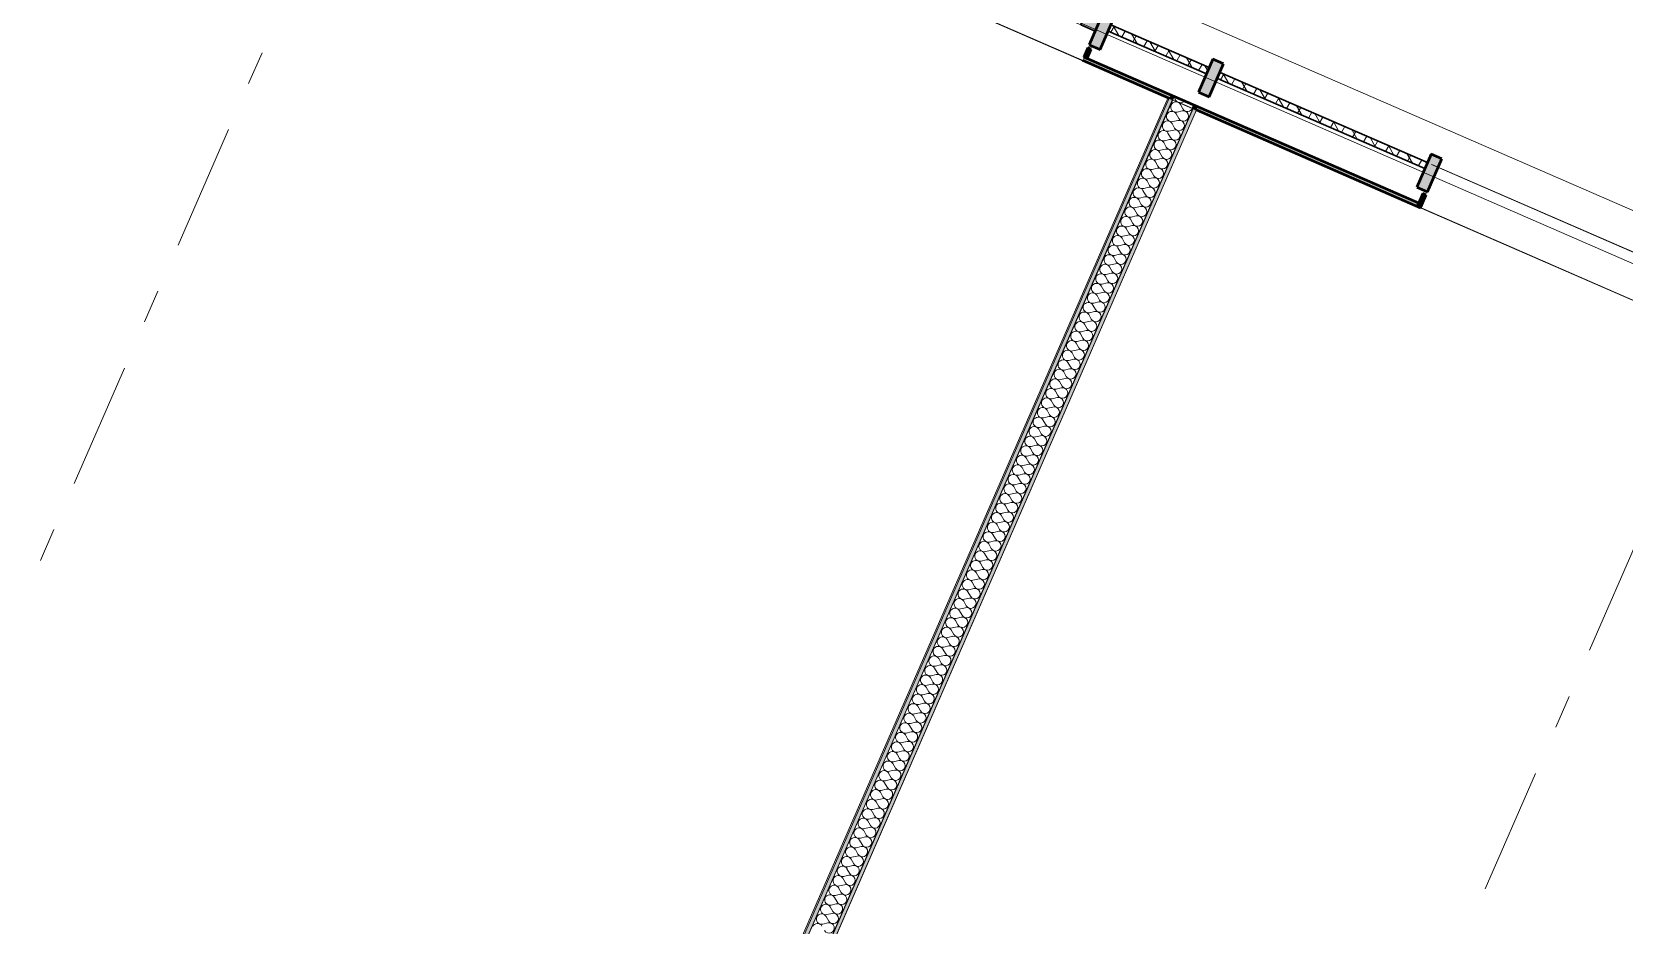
# Model space of a CAD drawing. Header units: millimetres. Extents: x -50172 to 74273, y -80883 to 11206.
# Drawn here: x 9311 to 16001, y -31675 to -27920 of the extents above; entities that cross this region are included whole.
import ezdxf
from ezdxf.enums import TextEntityAlignment as Align

# ---------------------------------------------------------------- set-up
doc = ezdxf.new("R2010")
doc.units = ezdxf.units.MM
doc.header["$MEASUREMENT"] = 0
doc.linetypes.add('Double Dashed', pattern=[1093.611073, 529.166651, -211.666656, 141.111112, -211.666656])
for name, color, linetype in [('A-25-M_Wall_Int', 7, 'Continuous'), ('New_A-15-MG_Structural_Grid_Phase_2', 7, 'Continuous'), ('New_A-20-M_Floor_Slab', 7, 'Continuous'), ('New_A-25-M_Curtain_Wall', 7, 'Continuous'), ('New_A-25-M_Wall_Ext', 7, 'Continuous'), ('New_A-25-M_Wall_Int', 7, 'Continuous'), ('New_A-35-M_FFE-Zone', 7, 'Continuous'), ('New_ArchiCAD Doors', 7, 'Continuous')]:
    doc.layers.add(name, color=color, linetype=linetype)
for name, color, linetype, lineweight, true_color in [('A-25-M_Wall_Int_Pen_No__107', 7, 'Continuous', 15, 0xa6a6a6), ('A-25-M_Wall_Int_Pen_No__27', 7, 'Continuous', 50, 0x2a2a2a), ('New_A-15-MG_Structural_Grid_Phase_2_Pen_No__222', 7, 'Continuous', 13, 0x65af33), ('New_A-25-M_Curtain_Wall_Pen_No__144', 7, 'Continuous', 0, 0xc8c8c8), ('New_A-25-M_Curtain_Wall_Pen_No__165', 7, 'Continuous', 0, 0x006060), ('New_A-25-M_Curtain_Wall_Pen_No__27', 7, 'Continuous', 50, 0x2a2a2a), ('New_A-25-M_Curtain_Wall_Pen_No__43', 7, 'Continuous', 30, 0x444444), ('New_A-25-M_Wall_Int_Pen_No__107', 7, 'Continuous', 15, 0xa6a6a6), ('New_A-35-M_FFE-Zone_Pen_No__74', 7, 'Continuous', 20, 0x606060), ('New_ArchiCAD Windows_Pen_No__103', 7, 'Continuous', 15, 0xa6a6a6), ('New_ArchiCAD Windows_Pen_No__23', 7, 'Continuous', 30, 0x2a2a2a), ('New_ArchiCAD Windows_Pen_No__63', 7, 'Continuous', 20, 0x606060)]:
    doc.layers.add(name, color=color, linetype=linetype, lineweight=lineweight, true_color=true_color)
for name, color, linetype, lineweight in [('New_A-20-M_Floor_Slab_Pen_No__89', 8, 'Continuous', 20), ('New_A-25-M_Curtain_Wall_Pen_No__1', 7, 'Continuous', 13), ('New_A-25-M_Wall_Int_Pen_No__1', 7, 'Continuous', 13), ('New_ArchiCAD Doors_Pen_No__1', 7, 'Continuous', 13), ('New_ArchiCAD Doors_Pen_No__87', 8, 'Continuous', 20), ('New_ArchiCAD Windows_Pen_No__83', 8, 'Continuous', 20), ('New_ArchiCAD Zone Stamps_Pen_No__9', 7, 'Continuous', 13)]:
    doc.layers.add(name, color=color, linetype=linetype, lineweight=lineweight)
doc.styles.add('GENERATED_STYLE_1', font='')
doc.styles.add('GENERATED_STYLE_3', font='')
doc.styles.add('GENERATED_STYLE_4', font='')
doc.styles.get('GENERATED_STYLE_1').set_extended_font_data('Arial', bold=True)
doc.styles.get('GENERATED_STYLE_3').set_extended_font_data('Arial')
doc.styles.get('GENERATED_STYLE_4').set_extended_font_data('Swis721 BT')
pattern_1 = [(60, (0, 0), (-43.30127, 25), []), (120, (0, 0), (43.30127, 25), [])]

# ---------------------------------------------------------------- blocks, each defined once
blk = doc.blocks.new('Computer Lab C_INB 1301_10_1', base_point=(3709.1, -27727.4))
at = {"layer": 'New_A-35-M_FFE-Zone_Pen_No__74', "linetype": 'Continuous'}
for p, q in [((14084.3, -28196.9), (10994.1, -26849.4)), ((10179.2, -37152.5), (14084.3, -28196.9))]:
    blk.add_line(p, q, dxfattribs=at)
at = {"layer": 'New_ArchiCAD Zone Stamps_Pen_No__9'}
for tag, height, style, p in [('ROOM_NAME', 250, 'GENERATED_STYLE_1', (2359.2, -27544.4)), ('zoneNameLine2', 250, 'GENERATED_STYLE_1', (2170.8, -27976.6)), ('ROOM_NUMBER', 200, 'GENERATED_STYLE_3', (1982.4, -28397.3)), ('measuredAreaCode', 200, 'GENERATED_STYLE_3', (1825.3, -28757.4)), ('ROOM_HOLES_PRM', 200, 'GENERATED_STYLE_3', (2132.7, -28891.4)), ('DUMMY_649', 200, 'GENERATED_STYLE_3', (2761.9, -29165.8)), ('DUMMY_650', 133.3, 'GENERATED_STYLE_3', (3041.2, -29272.3))]:
    blk.add_attdef(tag, text='', height=height, rotation=336.44041, dxfattribs=dict(at, style=style)).set_placement(p, align=Align.TOP_LEFT)
blk = doc.blocks.new('Fabrication Lab A_INB 1304_11_1', base_point=(14916.2, -33303.1))
at = {"layer": 'New_A-35-M_FFE-Zone_Pen_No__74', "linetype": 'Continuous'}
for p, q in [((14203.5, -28248.8), (9927.4, -38055.1)), ((16285.7, -29156.8), (14203.5, -28248.8))]:
    blk.add_line(p, q, dxfattribs=at)
at = {"layer": 'New_ArchiCAD Zone Stamps_Pen_No__9'}
for tag, height, style, p in [('ROOM_NAME', 250, 'GENERATED_STYLE_1', (13601, -32770.2)), ('zoneNameLine2', 250, 'GENERATED_STYLE_1', (13412.6, -33202.4)), ('ROOM_NUMBER', 200, 'GENERATED_STYLE_3', (13224.1, -33623.1)), ('measuredAreaCode', 200, 'GENERATED_STYLE_3', (13067.1, -33983.2)), ('DUMMY_649', 200, 'GENERATED_STYLE_3', (13374.5, -34117.2)), ('DUMMY_650', 200, 'GENERATED_STYLE_3', (13863.8, -34330.6)), ('DUMMY_651', 133.3, 'GENERATED_STYLE_3', (14143.1, -34437.1))]:
    blk.add_attdef(tag, text='', height=height, rotation=336.44041, dxfattribs=dict(at, style=style)).set_placement(p, align=Align.TOP_LEFT)
blk = doc.blocks.new('Slab_68_1', base_point=(-21326.2, -27554.7))
at = {"layer": 'New_A-20-M_Floor_Slab_Pen_No__89', "linetype": 'Continuous', "flags": 128}
blk.add_lwpolyline([(-1528.2, -54467.3), (942, -48802.4), (12486.7, -53836.5), (17939.8, -41330.7), (16985.7, -40914.7), (17767.9, -39120.9), (18360.6, -39379.3), (18576.1, -38885), (18937.5, -39042.6), (20222.1, -36096.6), (17437.6, -34882.5), (19407.7, -30364.3), (10989.4, -26693.5), (18941.3, -8457.3)], dxfattribs=at)
blk = doc.blocks.new('Curtain Wall_4_1')
at = {"layer": 'New_A-25-M_Curtain_Wall', "linetype": 'Continuous', "lineweight": 0, "true_color": 0x000000}
h = blk.add_hatch(dxfattribs=at)
h.set_pattern_fill('Batt_Insulation_0001', color=178, style=0, pattern_type=2)
h.set_pattern_definition(pattern_1)
h.paths.add_polyline_path([(14256.9, -28070.8), (13844.1, -27891.2), (13832.9, -27916.9), (14245.7, -28096.4)])
h = blk.add_hatch(dxfattribs=at)
h.set_pattern_fill('Batt_Insulation_0001', color=178, style=0, pattern_type=2)
h.set_pattern_definition(pattern_1)
h.paths.add_polyline_path([(15173.9, -28469.6), (14302.8, -28090.7), (14291.6, -28116.4), (15162.8, -28495.3)])
at = {"layer": 'New_A-25-M_Curtain_Wall_Pen_No__144', "linetype": 'Continuous'}
for points in [[(11521.2, -26838.9), (11461, -26977.4), (11506.8, -26997.4), (11567.1, -26858.9)], [(12438.2, -27237.8), (12378, -27376.3), (12423.9, -27396.2), (12484.1, -27257.7)], [(13355.2, -27636.6), (13295, -27775.1), (13340.9, -27795), (13401.1, -27656.6)], [(13859.4, -27855.9), (13813.6, -27836), (13753.4, -27974.4), (13799.2, -27994.4)], [(14272.3, -28035.5), (14212, -28173.9), (14257.9, -28193.9), (14318.1, -28055.4)], [(15189.3, -28434.3), (15129.1, -28572.8), (15174.9, -28592.7), (15235.1, -28454.3)], [(16106.3, -28833.2), (16046.1, -28971.6), (16091.9, -28991.6), (16152.2, -28853.1)]]:
    blk.add_hatch(color=256, dxfattribs=at).paths.add_polyline_path(points)
at = {"layer": 'New_A-25-M_Curtain_Wall_Pen_No__165', "linetype": 'Continuous', "lineweight": 0, "true_color": 0x001818}
for points in [[(11523.8, -26883.1), (12450, -27286), (12450.4, -27285.1), (11524.2, -26882.2)], [(13367.4, -27683.9), (12441.2, -27281.1), (12440.8, -27282), (13367, -27684.8)], [(15191.9, -28478.5), (16118.1, -28881.3), (16118.5, -28880.4), (15192.3, -28477.6)]]:
    blk.add_hatch(color=168, dxfattribs=at).paths.add_polyline_path(points)
at = {"layer": 'New_ArchiCAD Windows_Pen_No__103', "linetype": 'Continuous'}
for points in [[(13389.7, -27682.7), (13449.3, -27708.6), (13425.4, -27763.6), (13365.8, -27737.7)], [(13778.3, -27917.1), (13718.7, -27891.2), (13742.6, -27836.2), (13802.2, -27862.1)]]:
    blk.add_hatch(color=256, dxfattribs=at).paths.add_polyline_path(points)
at = {"layer": 'New_A-25-M_Curtain_Wall_Pen_No__1', "linetype": 'Continuous'}
for p, q in [((11524.2, -26882.2), (11523.8, -26883.1)), ((11523.8, -26883.1), (12450, -27286)), ((12450.4, -27285.1), (11524.2, -26882.2)), ((12441.2, -27281.1), (12440.8, -27282)), ((12440.8, -27282), (13367, -27684.8)), ((13367.4, -27683.9), (12441.2, -27281.1)), ((12450, -27286), (12450.4, -27285.1)), ((13367, -27684.8), (13367.4, -27683.9)), ((15192.3, -28477.6), (15191.9, -28478.5)), ((15191.9, -28478.5), (16118.1, -28881.3)), ((16118.5, -28880.4), (15192.3, -28477.6)), ((16118.1, -28881.3), (16118.5, -28880.4))]:
    blk.add_line(p, q, dxfattribs=at)
at = {"layer": 'New_A-25-M_Curtain_Wall_Pen_No__27', "linetype": 'Continuous'}
for p, q in [((11521.2, -26838.9), (11461, -26977.4)), ((11506.8, -26997.4), (11567.1, -26858.9)), ((11567.1, -26858.9), (11521.2, -26838.9)), ((11461, -26977.4), (11506.8, -26997.4)), ((12438.2, -27237.8), (12378, -27376.3)), ((12423.9, -27396.2), (12484.1, -27257.7)), ((12484.1, -27257.7), (12438.2, -27237.8)), ((12378, -27376.3), (12423.9, -27396.2)), ((13355.2, -27636.6), (13295, -27775.1)), ((13340.9, -27795), (13401.1, -27656.6)), ((13401.1, -27656.6), (13355.2, -27636.6)), ((13295, -27775.1), (13340.9, -27795)), ((13813.6, -27836), (13753.4, -27974.4)), ((13799.2, -27994.4), (13859.4, -27855.9)), ((13859.4, -27855.9), (13813.6, -27836)), ((13753.4, -27974.4), (13799.2, -27994.4)), ((14272.3, -28035.5), (14212, -28173.9)), ((14257.9, -28193.9), (14318.1, -28055.4)), ((14318.1, -28055.4), (14272.3, -28035.5)), ((14212, -28173.9), (14257.9, -28193.9)), ((15189.3, -28434.3), (15129.1, -28572.8)), ((15174.9, -28592.7), (15235.1, -28454.3)), ((15235.1, -28454.3), (15189.3, -28434.3)), ((15129.1, -28572.8), (15174.9, -28592.7)), ((16106.3, -28833.2), (16046.1, -28971.6)), ((16152.2, -28853.1), (16106.3, -28833.2)), ((16091.9, -28991.6), (16152.2, -28853.1)), ((16046.1, -28971.6), (16091.9, -28991.6))]:
    blk.add_line(p, q, dxfattribs=at)
at = {"layer": 'New_A-25-M_Curtain_Wall_Pen_No__43', "linetype": 'Continuous'}
for p, q in [((13844.1, -27891.2), (14256.9, -28070.8)), ((14245.7, -28096.4), (13832.9, -27916.9)), ((14302.8, -28090.7), (15173.9, -28469.6)), ((15162.8, -28495.3), (14291.6, -28116.4))]:
    blk.add_line(p, q, dxfattribs=at)
at = {"layer": 'New_ArchiCAD Windows_Pen_No__23', "linetype": 'Continuous'}
for p, q in [((13365.8, -27737.7), (13389.7, -27682.7)), ((13389.7, -27682.7), (13449.3, -27708.6)), ((13425.4, -27763.6), (13365.8, -27737.7)), ((13449.3, -27708.6), (13425.4, -27763.6)), ((13718.7, -27891.2), (13742.6, -27836.2)), ((13778.3, -27917.1), (13718.7, -27891.2)), ((13742.6, -27836.2), (13802.2, -27862.1)), ((13802.2, -27862.1), (13778.3, -27917.1))]:
    blk.add_line(p, q, dxfattribs=at)
at = {"layer": 'New_ArchiCAD Windows_Pen_No__63', "linetype": 'Continuous'}
blk.add_line((13738.6, -27845.3), (13445.3, -27717.8), dxfattribs=at)
at = {"layer": 'New_ArchiCAD Windows_Pen_No__83', "linetype": 'Continuous'}
for p, q in [((13718.7, -27891.2), (13425.4, -27763.6)), ((13449.3, -27708.6), (13742.6, -27836.2))]:
    blk.add_line(p, q, dxfattribs=at)
blk = doc.blocks.new('Simple Door Opening_3')
at = {"layer": 'New_ArchiCAD Doors_Pen_No__1', "linetype": 'Continuous'}
for p, q in [((2556, -4.5), (2556, 0)), ((-2556, 0), (-2556, -4.5)), ((-2556, -4.5), (-2556, -164.5)), ((2556, -164.5), (2556, -4.5)), ((-2556, -164.5), (-2556, -170.5)), ((-2556, -170.5), (-2556, -182.5)), ((-2556, -182.5), (-2556, -185.5)), ((-2556, -185.5), (-2556, -329.5)), ((2556, -170.5), (2556, -164.5)), ((2556, -182.5), (2556, -170.5)), ((2556, -185.5), (2556, -182.5)), ((2556, -329.5), (2556, -185.5)), ((-2556, -329.5), (-2556, -332.5)), ((-2556, -332.5), (-2556, -345)), ((2556, -332.5), (2556, -329.5)), ((2556, -345), (2556, -332.5))]:
    blk.add_line(p, q, dxfattribs=at)
at = {"layer": 'New_ArchiCAD Doors_Pen_No__87', "linetype": 'Continuous'}
for p, q in [((2556, 0), (-2556, 0)), ((-2556, -345), (2556, -345))]:
    blk.add_line(p, q, dxfattribs=at)
blk = doc.blocks.new('Wall_5_1', base_point=(22006.6, -31651.4))
at = {"layer": 'New_ArchiCAD Doors', "color": 251, "linetype": 'Continuous', "lineweight": 20, "true_color": 0x606060, "xscale": -1, "zscale": 1000, "rotation": 336.4404115839876}
blk.add_blockref('Simple Door Opening_3', (13885, -27733.6), dxfattribs=at)
blk = doc.blocks.new('*X385')
at = {"layer": 'New_A-25-M_Wall_Int_Pen_No__107', "linetype": 'Continuous'}
for p, q in [((14147.2, -28244.6), (14136.4, -28225.6)), ((14126.2, -28292.8), (14104.9, -28297.9)), ((14129.7, -28284.8), (14118.9, -28265.7)), ((14143.7, -28252.7), (14122.4, -28257.7)), ((14094.7, -28365.1), (14083.9, -28346)), ((14108.7, -28333), (14087.4, -28338)), ((14112.2, -28324.9), (14101.4, -28305.9)), ((14059.6, -28445.4), (14048.8, -28426.4)), ((14073.7, -28413.3), (14052.3, -28418.3)), ((14077.2, -28405.3), (14066.3, -28386.2)), ((14091.2, -28373.1), (14069.9, -28378.2)), ((14038.6, -28493.6), (14017.3, -28498.6)), ((14042.1, -28485.6), (14031.3, -28466.5)), ((14056.1, -28453.4), (14034.8, -28458.5)), ((14007.1, -28565.9), (13996.3, -28546.8)), ((14021.1, -28533.8), (13999.8, -28538.8)), ((14024.6, -28525.7), (14013.8, -28506.7)), ((13972.1, -28646.2), (13961.3, -28627.2)), ((13986.1, -28614.1), (13964.8, -28619.1)), ((13989.6, -28606), (13978.8, -28587)), ((14003.6, -28573.9), (13982.3, -28579)), ((13951.1, -28694.4), (13929.8, -28699.4)), ((13954.6, -28686.4), (13943.8, -28667.3)), ((13968.6, -28654.2), (13947.3, -28659.3)), ((13919.6, -28766.7), (13908.8, -28747.6)), ((13933.6, -28734.6), (13912.3, -28739.6)), ((13937.1, -28726.5), (13926.3, -28707.5)), ((13884.5, -28847), (13873.7, -28827.9)), ((13898.5, -28814.9), (13877.2, -28819.9)), ((13902.1, -28806.8), (13891.2, -28787.8)), ((13916.1, -28774.7), (13894.7, -28779.8)), ((13863.5, -28895.2), (13842.2, -28900.2)), ((13867, -28887.2), (13856.2, -28868.1)), ((13881, -28855), (13859.7, -28860.1)), ((13832, -28967.5), (13821.2, -28948.4)), ((13846, -28935.3), (13824.7, -28940.4)), ((13849.5, -28927.3), (13838.7, -28908.3)), ((13797, -29047.8), (13786.2, -29028.7)), ((13811, -29015.7), (13789.7, -29020.7)), ((13814.5, -29007.6), (13803.7, -28988.6)), ((13828.5, -28975.5), (13807.2, -28980.5)), ((13776, -29096), (13754.7, -29101)), ((13779.5, -29087.9), (13768.7, -29068.9)), ((13793.5, -29055.8), (13772.2, -29060.9)), ((13744.5, -29168.3), (13733.6, -29149.2)), ((13758.5, -29136.1), (13737.1, -29141.2)), ((13762, -29128.1), (13751.2, -29109)), ((13709.4, -29248.6), (13698.6, -29229.5)), ((13723.4, -29216.4), (13702.1, -29221.5)), ((13726.9, -29208.4), (13716.1, -29189.4)), ((13741, -29176.3), (13719.6, -29181.3)), ((13688.4, -29296.8), (13667.1, -29301.8)), ((13691.9, -29288.7), (13681.1, -29269.7)), ((13705.9, -29256.6), (13684.6, -29261.6)), ((13656.9, -29369), (13646.1, -29350)), ((13670.9, -29336.9), (13649.6, -29342)), ((13674.4, -29328.9), (13663.6, -29309.8)), ((13621.9, -29449.4), (13611.1, -29430.3)), ((13635.9, -29417.2), (13614.6, -29422.3)), ((13639.4, -29409.2), (13628.6, -29390.2)), ((13653.4, -29377.1), (13632.1, -29382.1)), ((13600.9, -29497.5), (13579.5, -29502.6)), ((13604.4, -29489.5), (13593.6, -29470.5)), ((13618.4, -29457.4), (13597.1, -29462.4)), ((13569.3, -29569.8), (13558.5, -29550.8)), ((13583.4, -29537.7), (13562, -29542.8)), ((13586.9, -29529.7), (13576, -29510.6)), ((13534.3, -29650.1), (13523.5, -29631.1)), ((13548.3, -29618), (13527, -29623.1)), ((13551.8, -29610), (13541, -29590.9)), ((13565.8, -29577.9), (13544.5, -29582.9)), ((13513.3, -29698.3), (13492, -29703.4)), ((13516.8, -29690.3), (13506, -29671.3)), ((13530.8, -29658.2), (13509.5, -29663.2)), ((13481.8, -29770.6), (13471, -29751.6)), ((13495.8, -29738.5), (13474.5, -29743.5)), ((13499.3, -29730.5), (13488.5, -29711.4)), ((13446.8, -29850.9), (13436, -29831.9)), ((13460.8, -29818.8), (13439.5, -29823.9)), ((13464.3, -29810.8), (13453.5, -29791.7)), ((13478.3, -29778.7), (13457, -29783.7)), ((13425.8, -29899.1), (13404.4, -29904.2)), ((13429.3, -29891.1), (13418.4, -29872)), ((13443.3, -29859), (13422, -29864)), ((13394.2, -29971.4), (13383.4, -29952.4)), ((13408.2, -29939.3), (13386.9, -29944.3)), ((13411.7, -29931.3), (13400.9, -29912.2)), ((13359.2, -30051.7), (13348.4, -30032.7)), ((13373.2, -30019.6), (13351.9, -30024.6)), ((13376.7, -30011.6), (13365.9, -29992.5)), ((13390.7, -29979.4), (13369.4, -29984.5)), ((13338.2, -30099.9), (13316.9, -30105)), ((13341.7, -30091.9), (13330.9, -30072.8)), ((13355.7, -30059.8), (13334.4, -30064.8)), ((13306.7, -30172.2), (13295.9, -30153.1)), ((13320.7, -30140.1), (13299.4, -30145.1)), ((13324.2, -30132), (13313.4, -30113)), ((13271.7, -30252.5), (13260.9, -30233.5)), ((13285.7, -30220.4), (13264.4, -30225.4)), ((13289.2, -30212.4), (13278.4, -30193.3)), ((13303.2, -30180.2), (13281.9, -30185.3)), ((13250.6, -30300.7), (13229.3, -30305.7)), ((13254.2, -30292.7), (13243.3, -30273.6)), ((13268.2, -30260.5), (13246.8, -30265.6)), ((13219.1, -30373), (13208.3, -30353.9)), ((13233.1, -30340.9), (13211.8, -30345.9)), ((13236.6, -30332.8), (13225.8, -30313.8)), ((13184.1, -30453.3), (13173.3, -30434.3)), ((13198.1, -30421.2), (13176.8, -30426.2)), ((13201.6, -30413.1), (13190.8, -30394.1)), ((13215.6, -30381), (13194.3, -30386.1)), ((13163.1, -30501.5), (13141.8, -30506.5)), ((13166.6, -30493.5), (13155.8, -30474.4)), ((13180.6, -30461.3), (13159.3, -30466.4)), ((13131.6, -30573.8), (13120.8, -30554.7)), ((13145.6, -30541.7), (13124.3, -30546.7)), ((13149.1, -30533.6), (13138.3, -30514.6)), ((13096.6, -30654.1), (13085.7, -30635)), ((13110.6, -30622), (13089.2, -30627)), ((13114.1, -30613.9), (13103.3, -30594.9)), ((13128.1, -30581.8), (13106.8, -30586.9)), ((13075.5, -30702.3), (13054.2, -30707.3)), ((13079, -30694.3), (13068.2, -30675.2)), ((13093.1, -30662.1), (13071.7, -30667.2)), ((13044, -30774.6), (13033.2, -30755.5)), ((13058, -30742.4), (13036.7, -30747.5)), ((13061.5, -30734.4), (13050.7, -30715.4)), ((13009, -30854.9), (12998.2, -30835.8)), ((13023, -30822.8), (13001.7, -30827.8)), ((13026.5, -30814.7), (13015.7, -30795.7)), ((13040.5, -30782.6), (13019.2, -30787.6)), ((12988, -30903.1), (12966.7, -30908.1)), ((12991.5, -30895), (12980.7, -30876)), ((13005.5, -30862.9), (12984.2, -30868)), ((12956.5, -30975.4), (12945.7, -30956.3)), ((12970.5, -30943.2), (12949.2, -30948.3)), ((12974, -30935.2), (12963.2, -30916.1)), ((12921.4, -31055.7), (12910.6, -31036.6)), ((12935.5, -31023.5), (12914.1, -31028.6)), ((12939, -31015.5), (12928.1, -30996.5)), ((12953, -30983.4), (12931.6, -30988.4)), ((12900.4, -31103.9), (12879.1, -31108.9)), ((12903.9, -31095.8), (12893.1, -31076.8)), ((12917.9, -31063.7), (12896.6, -31068.7)), ((12868.9, -31176.1), (12858.1, -31157.1)), ((12882.9, -31144), (12861.6, -31149.1)), ((12886.4, -31136), (12875.6, -31116.9)), ((12833.9, -31256.5), (12823.1, -31237.4)), ((12847.9, -31224.3), (12826.6, -31229.4)), ((12851.4, -31216.3), (12840.6, -31197.3)), ((12865.4, -31184.2), (12844.1, -31189.2)), ((12812.9, -31304.6), (12791.6, -31309.7)), ((12816.4, -31296.6), (12805.6, -31277.6)), ((12830.4, -31264.5), (12809.1, -31269.5)), ((12781.4, -31376.9), (12770.6, -31357.9)), ((12795.4, -31344.8), (12774.1, -31349.8)), ((12798.9, -31336.8), (12788.1, -31317.7)), ((12746.3, -31457.2), (12735.5, -31438.2)), ((12760.3, -31425.1), (12739, -31430.2)), ((12763.8, -31417.1), (12753, -31398)), ((12777.9, -31385), (12756.5, -31390)), ((12725.3, -31505.4), (12704, -31510.5)), ((12728.8, -31497.4), (12718, -31478.4)), ((12742.8, -31465.3), (12721.5, -31470.3)), ((12693.8, -31577.7), (12683, -31558.7)), ((12707.8, -31545.6), (12686.5, -31550.6)), ((12711.3, -31537.6), (12700.5, -31518.5)), ((12658.8, -31658), (12648, -31639)), ((12672.8, -31625.9), (12651.5, -31631)), ((12676.3, -31617.9), (12665.5, -31598.8)), ((12690.3, -31585.8), (12669, -31590.8)), ((12655.3, -31666.1), (12634, -31671.1))]:
    blk.add_line(p, q, dxfattribs=at)
for centre, start, end in [((14117.3, -28236.4), 156.44041, 283.31031), ((14117.3, -28236.4), 29.57051, 156.44041), ((14134.9, -28196.2), 228.10026, 264.78056), ((14082.3, -28316.7), 29.57051, 156.44041), ((14099.8, -28276.5), 156.44041, 283.31031), ((14099.8, -28276.5), 29.57051, 156.44041), ((14131.2, -28314.1), 209.57051, 103.31031), ((14148.7, -28274), 209.57051, 103.31031), ((14166.3, -28233.8), 209.57051, 339.35199), ((14064.8, -28356.9), 156.44041, 283.31031), ((14064.8, -28356.9), 29.57051, 156.44041), ((14082.3, -28316.7), 156.44041, 283.31031), ((14113.7, -28354.3), 209.57051, 103.31031), ((14029.8, -28437.2), 156.44041, 283.31031), ((14029.8, -28437.2), 29.57051, 156.44041), ((14047.3, -28397), 156.44041, 283.31031), ((14047.3, -28397), 29.57051, 156.44041), ((14078.7, -28434.6), 209.57051, 103.31031), ((14096.2, -28394.4), 209.57051, 103.31031), ((13994.8, -28517.5), 29.57051, 156.44041), ((14012.3, -28477.3), 156.44041, 283.31031), ((14012.3, -28477.3), 29.57051, 156.44041), ((14043.7, -28514.9), 209.57051, 103.31031), ((14061.2, -28474.8), 209.57051, 103.31031), ((13977.3, -28557.6), 156.44041, 283.31031), ((13977.3, -28557.6), 29.57051, 156.44041), ((13994.8, -28517.5), 156.44041, 283.31031), ((14026.2, -28555.1), 209.57051, 103.31031), ((13942.2, -28638), 156.44041, 283.31031), ((13942.2, -28638), 29.57051, 156.44041), ((13959.7, -28597.8), 156.44041, 283.31031), ((13959.7, -28597.8), 29.57051, 156.44041), ((13991.1, -28635.4), 209.57051, 103.31031), ((14008.7, -28595.2), 209.57051, 103.31031), ((13907.2, -28718.3), 29.57051, 156.44041), ((13924.7, -28678.1), 156.44041, 283.31031), ((13924.7, -28678.1), 29.57051, 156.44041), ((13956.1, -28715.7), 209.57051, 103.31031), ((13973.6, -28675.6), 209.57051, 103.31031), ((13889.7, -28758.4), 156.44041, 283.31031), ((13889.7, -28758.4), 29.57051, 156.44041), ((13907.2, -28718.3), 156.44041, 283.31031), ((13938.6, -28755.9), 209.57051, 103.31031), ((13854.7, -28838.8), 156.44041, 283.31031), ((13854.7, -28838.8), 29.57051, 156.44041), ((13872.2, -28798.6), 156.44041, 283.31031), ((13872.2, -28798.6), 29.57051, 156.44041), ((13903.6, -28836.2), 209.57051, 103.31031), ((13921.1, -28796), 209.57051, 103.31031), ((13819.7, -28919.1), 29.57051, 156.44041), ((13837.2, -28878.9), 156.44041, 283.31031), ((13837.2, -28878.9), 29.57051, 156.44041), ((13868.6, -28916.5), 209.57051, 103.31031), ((13886.1, -28876.3), 209.57051, 103.31031), ((13802.1, -28959.2), 156.44041, 283.31031), ((13802.1, -28959.2), 29.57051, 156.44041), ((13819.7, -28919.1), 156.44041, 283.31031), ((13851.1, -28956.7), 209.57051, 103.31031), ((13767.1, -29039.5), 156.44041, 283.31031), ((13767.1, -29039.5), 29.57051, 156.44041), ((13784.6, -28999.4), 156.44041, 283.31031), ((13784.6, -28999.4), 29.57051, 156.44041), ((13816, -29037), 209.57051, 103.31031), ((13833.5, -28996.8), 209.57051, 103.31031), ((13732.1, -29119.9), 29.57051, 156.44041), ((13749.6, -29079.7), 156.44041, 283.31031), ((13749.6, -29079.7), 29.57051, 156.44041), ((13781, -29117.3), 209.57051, 103.31031), ((13798.5, -29077.1), 209.57051, 103.31031), ((13714.6, -29160), 156.44041, 283.31031), ((13714.6, -29160), 29.57051, 156.44041), ((13732.1, -29119.9), 156.44041, 283.31031), ((13763.5, -29157.4), 209.57051, 103.31031), ((13679.6, -29240.3), 156.44041, 283.31031), ((13679.6, -29240.3), 29.57051, 156.44041), ((13697.1, -29200.2), 156.44041, 283.31031), ((13697.1, -29200.2), 29.57051, 156.44041), ((13728.5, -29237.8), 209.57051, 103.31031), ((13746, -29197.6), 209.57051, 103.31031), ((13644.5, -29320.6), 29.57051, 156.44041), ((13662.1, -29280.5), 156.44041, 283.31031), ((13662.1, -29280.5), 29.57051, 156.44041), ((13693.5, -29318.1), 209.57051, 103.31031), ((13711, -29277.9), 209.57051, 103.31031), ((13627, -29360.8), 156.44041, 283.31031), ((13627, -29360.8), 29.57051, 156.44041), ((13644.5, -29320.6), 156.44041, 283.31031), ((13676, -29358.2), 209.57051, 103.31031), ((13592, -29441.1), 156.44041, 283.31031), ((13592, -29441.1), 29.57051, 156.44041), ((13609.5, -29401), 156.44041, 283.31031), ((13609.5, -29401), 29.57051, 156.44041), ((13640.9, -29438.6), 209.57051, 103.31031), ((13658.4, -29398.4), 209.57051, 103.31031), ((13557, -29521.4), 29.57051, 156.44041), ((13574.5, -29481.3), 156.44041, 283.31031), ((13574.5, -29481.3), 29.57051, 156.44041), ((13605.9, -29518.9), 209.57051, 103.31031), ((13623.4, -29478.7), 209.57051, 103.31031), ((13539.5, -29561.6), 156.44041, 283.31031), ((13539.5, -29561.6), 29.57051, 156.44041), ((13557, -29521.4), 156.44041, 283.31031), ((13588.4, -29559), 209.57051, 103.31031), ((13504.5, -29641.9), 156.44041, 283.31031), ((13504.5, -29641.9), 29.57051, 156.44041), ((13522, -29601.7), 156.44041, 283.31031), ((13522, -29601.7), 29.57051, 156.44041), ((13553.4, -29639.3), 209.57051, 103.31031), ((13570.9, -29599.2), 209.57051, 103.31031), ((13469.4, -29722.2), 29.57051, 156.44041), ((13487, -29682.1), 156.44041, 283.31031), ((13487, -29682.1), 29.57051, 156.44041), ((13518.4, -29719.7), 209.57051, 103.31031), ((13535.9, -29679.5), 209.57051, 103.31031), ((13451.9, -29762.4), 156.44041, 283.31031), ((13451.9, -29762.4), 29.57051, 156.44041), ((13469.4, -29722.2), 156.44041, 283.31031), ((13500.8, -29759.8), 209.57051, 103.31031), ((13416.9, -29842.7), 156.44041, 283.31031), ((13416.9, -29842.7), 29.57051, 156.44041), ((13434.4, -29802.5), 156.44041, 283.31031), ((13434.4, -29802.5), 29.57051, 156.44041), ((13465.8, -29840.1), 209.57051, 103.31031), ((13483.3, -29800), 209.57051, 103.31031), ((13381.9, -29923), 29.57051, 156.44041), ((13399.4, -29882.9), 156.44041, 283.31031), ((13399.4, -29882.9), 29.57051, 156.44041), ((13430.8, -29920.4), 209.57051, 103.31031), ((13448.3, -29880.3), 209.57051, 103.31031), ((13364.4, -29963.2), 156.44041, 283.31031), ((13364.4, -29963.2), 29.57051, 156.44041), ((13381.9, -29923), 156.44041, 283.31031), ((13413.3, -29960.6), 209.57051, 103.31031), ((13329.4, -30043.5), 156.44041, 283.31031), ((13329.4, -30043.5), 29.57051, 156.44041), ((13346.9, -30003.3), 156.44041, 283.31031), ((13346.9, -30003.3), 29.57051, 156.44041), ((13378.3, -30040.9), 209.57051, 103.31031), ((13395.8, -30000.8), 209.57051, 103.31031), ((13294.3, -30123.8), 29.57051, 156.44041), ((13311.8, -30083.6), 156.44041, 283.31031), ((13311.8, -30083.6), 29.57051, 156.44041), ((13343.2, -30121.2), 209.57051, 103.31031), ((13360.8, -30081.1), 209.57051, 103.31031), ((13276.8, -30164), 156.44041, 283.31031), ((13276.8, -30164), 29.57051, 156.44041), ((13294.3, -30123.8), 156.44041, 283.31031), ((13325.7, -30161.4), 209.57051, 103.31031), ((13241.8, -30244.3), 156.44041, 283.31031), ((13241.8, -30244.3), 29.57051, 156.44041), ((13259.3, -30204.1), 156.44041, 283.31031), ((13259.3, -30204.1), 29.57051, 156.44041), ((13290.7, -30241.7), 209.57051, 103.31031), ((13308.2, -30201.5), 209.57051, 103.31031), ((13206.8, -30324.6), 29.57051, 156.44041), ((13224.3, -30284.4), 156.44041, 283.31031), ((13224.3, -30284.4), 29.57051, 156.44041), ((13255.7, -30322), 209.57051, 103.31031), ((13273.2, -30281.9), 209.57051, 103.31031), ((13189.3, -30364.7), 156.44041, 283.31031), ((13189.3, -30364.7), 29.57051, 156.44041), ((13206.8, -30324.6), 156.44041, 283.31031), ((13238.2, -30362.2), 209.57051, 103.31031), ((13154.2, -30445.1), 156.44041, 283.31031), ((13154.2, -30445.1), 29.57051, 156.44041), ((13171.8, -30404.9), 156.44041, 283.31031), ((13171.8, -30404.9), 29.57051, 156.44041), ((13203.2, -30442.5), 209.57051, 103.31031), ((13220.7, -30402.3), 209.57051, 103.31031), ((13119.2, -30525.4), 29.57051, 156.44041), ((13136.7, -30485.2), 156.44041, 283.31031), ((13136.7, -30485.2), 29.57051, 156.44041), ((13168.1, -30522.8), 209.57051, 103.31031), ((13185.6, -30482.7), 209.57051, 103.31031), ((13101.7, -30565.5), 156.44041, 283.31031), ((13101.7, -30565.5), 29.57051, 156.44041), ((13119.2, -30525.4), 156.44041, 283.31031), ((13150.6, -30563), 209.57051, 103.31031), ((13066.7, -30645.9), 156.44041, 283.31031), ((13066.7, -30645.9), 29.57051, 156.44041), ((13084.2, -30605.7), 156.44041, 283.31031), ((13084.2, -30605.7), 29.57051, 156.44041), ((13115.6, -30643.3), 209.57051, 103.31031), ((13133.1, -30603.1), 209.57051, 103.31031), ((13031.7, -30726.2), 29.57051, 156.44041), ((13049.2, -30686), 156.44041, 283.31031), ((13049.2, -30686), 29.57051, 156.44041), ((13080.6, -30723.6), 209.57051, 103.31031), ((13098.1, -30683.4), 209.57051, 103.31031), ((13014.2, -30766.3), 156.44041, 283.31031), ((13014.2, -30766.3), 29.57051, 156.44041), ((13031.7, -30726.2), 156.44041, 283.31031), ((13063.1, -30763.8), 209.57051, 103.31031), ((12979.1, -30846.6), 156.44041, 283.31031), ((12979.1, -30846.6), 29.57051, 156.44041), ((12996.6, -30806.5), 156.44041, 283.31031), ((12996.6, -30806.5), 29.57051, 156.44041), ((13028.1, -30844.1), 209.57051, 103.31031), ((13045.6, -30803.9), 209.57051, 103.31031), ((12944.1, -30927), 29.57051, 156.44041), ((12961.6, -30886.8), 156.44041, 283.31031), ((12961.6, -30886.8), 29.57051, 156.44041), ((12993, -30924.4), 209.57051, 103.31031), ((13010.5, -30884.2), 209.57051, 103.31031), ((12926.6, -30967.1), 156.44041, 283.31031), ((12926.6, -30967.1), 29.57051, 156.44041), ((12944.1, -30927), 156.44041, 283.31031), ((12975.5, -30964.5), 209.57051, 103.31031), ((12891.6, -31047.4), 156.44041, 283.31031), ((12891.6, -31047.4), 29.57051, 156.44041), ((12909.1, -31007.3), 156.44041, 283.31031), ((12909.1, -31007.3), 29.57051, 156.44041), ((12940.5, -31044.9), 209.57051, 103.31031), ((12958, -31004.7), 209.57051, 103.31031), ((12856.6, -31127.7), 29.57051, 156.44041), ((12874.1, -31087.6), 156.44041, 283.31031), ((12874.1, -31087.6), 29.57051, 156.44041), ((12905.5, -31125.2), 209.57051, 103.31031), ((12923, -31085), 209.57051, 103.31031), ((12839.1, -31167.9), 156.44041, 283.31031), ((12839.1, -31167.9), 29.57051, 156.44041), ((12856.6, -31127.7), 156.44041, 283.31031), ((12888, -31165.3), 209.57051, 103.31031), ((12804, -31248.2), 156.44041, 283.31031), ((12804, -31248.2), 29.57051, 156.44041), ((12821.5, -31208.1), 156.44041, 283.31031), ((12821.5, -31208.1), 29.57051, 156.44041), ((12852.9, -31245.6), 209.57051, 103.31031), ((12870.5, -31205.5), 209.57051, 103.31031), ((12769, -31328.5), 29.57051, 156.44041), ((12786.5, -31288.4), 156.44041, 283.31031), ((12786.5, -31288.4), 29.57051, 156.44041), ((12817.9, -31326), 209.57051, 103.31031), ((12835.4, -31285.8), 209.57051, 103.31031), ((12751.5, -31368.7), 156.44041, 283.31031), ((12751.5, -31368.7), 29.57051, 156.44041), ((12769, -31328.5), 156.44041, 283.31031), ((12800.4, -31366.1), 209.57051, 103.31031), ((12716.5, -31449), 156.44041, 283.31031), ((12716.5, -31449), 29.57051, 156.44041), ((12734, -31408.8), 156.44041, 283.31031), ((12734, -31408.8), 29.57051, 156.44041), ((12765.4, -31446.4), 209.57051, 103.31031), ((12782.9, -31406.3), 209.57051, 103.31031), ((12681.5, -31529.3), 29.57051, 156.44041), ((12699, -31489.2), 156.44041, 283.31031), ((12699, -31489.2), 29.57051, 156.44041), ((12730.4, -31526.8), 209.57051, 103.31031), ((12747.9, -31486.6), 209.57051, 103.31031), ((12663.9, -31569.5), 156.44041, 283.31031), ((12663.9, -31569.5), 29.57051, 156.44041), ((12681.5, -31529.3), 156.44041, 283.31031), ((12712.9, -31566.9), 209.57051, 103.31031), ((12628.9, -31649.8), 156.44041, 283.31031), ((12628.9, -31649.8), 29.57051, 156.44041), ((12646.4, -31609.6), 156.44041, 283.31031), ((12646.4, -31609.6), 29.57051, 156.44041), ((12677.8, -31647.2), 209.57051, 103.31031), ((12695.3, -31607.1), 209.57051, 103.31031), ((12611.4, -31690), 29.57051, 156.44041), ((12660.3, -31687.4), 209.57051, 103.31031)]:
    blk.add_arc(centre, 21.9, start, end, dxfattribs=at)
blk = doc.blocks.new('Wall_78_1', base_point=(9886.7, -38148.6))
at = {"layer": 'New_A-25-M_Wall_Int_Pen_No__107', "linetype": 'Continuous'}
for points in [[(10198.4, -37160.9), (14103.5, -28205.3), (14089.8, -28199.3), (10184.7, -37154.9)], [(9926.6, -38056.9), (14203.5, -28248.8), (14189.7, -28242.8), (9912.9, -38050.9)]]:
    blk.add_hatch(color=256, dxfattribs=at).paths.add_polyline_path(points)
at = {"layer": 'New_A-25-M_Wall_Int_Pen_No__107', "linetype": 'Continuous', "lineweight": 0, "true_color": 0x535353}
for points in [[(10193.4, -37175), (14104.5, -28205.7), (14103.5, -28205.3), (10192.4, -37174.6)], [(9908, -38062), (14189.7, -28242.8), (14188.8, -28242.4), (9906.8, -38062.4)]]:
    blk.add_hatch(color=251, dxfattribs=at).paths.add_polyline_path(points)
at = {"layer": 'New_A-25-M_Wall_Int_Pen_No__1', "linetype": 'Continuous'}
for p, q in [((10193.4, -37175), (14104.5, -28205.7)), ((10198.4, -37160.9), (14103.5, -28205.3)), ((9906.8, -38062.4), (14188.8, -28242.4)), ((9908, -38062), (14189.7, -28242.8))]:
    blk.add_line(p, q, dxfattribs=at)
at = {"layer": 'New_A-25-M_Wall_Int_Pen_No__1', "linetype": 'Continuous', "flags": 128}
for points in [[(14089.8, -28199.3), (10184.7, -37154.9)], [(9926.6, -38056.9), (14203.5, -28248.8)]]:
    blk.add_lwpolyline(points, dxfattribs=at)
at = {"layer": 'New_A-25-M_Wall_Int', "color": 250, "lineweight": 50, "true_color": 0x2a2a2a}
blk.add_blockref('*X385', (0, 0), dxfattribs=at)
blk = doc.blocks.new('Wall_125_1', base_point=(15168.9, -28605.6))
at = {"layer": 'A-25-M_Wall_Int_Pen_No__107', "linetype": 'Continuous'}
blk.add_hatch(color=256, dxfattribs=at).paths.add_polyline_path([(15155.2, -28599.7), (15131.7, -28653.6), (15145.4, -28659.6), (15168.9, -28605.6)])
at = {"layer": 'A-25-M_Wall_Int_Pen_No__27', "linetype": 'Continuous', "flags": 128}
for points in [[(15155.2, -28599.7), (15136.7, -28642.1)], [(15150.4, -28648.1), (15168.9, -28605.6)], [(15168.9, -28605.6), (15155.2, -28599.7)], [(15131.7, -28653.6), (15136.7, -28642.1)], [(15145.4, -28659.6), (15150.4, -28648.1)]]:
    blk.add_lwpolyline(points, dxfattribs=at)
blk = doc.blocks.new('*X448')
at = {"layer": 'New_A-25-M_Wall_Int_Pen_No__107', "linetype": 'Continuous'}
for p, q in [((14113.2, -28193.1), (14113.1, -28193.3)), ((14113.1, -28193.3), (14113.2, -28199.3)), ((14113.2, -28199.3), (14114.8, -28205.1)), ((14114.8, -28205.1), (14118, -28210.3)), ((14118, -28210.3), (14120.8, -28212.8)), ((14132.4, -28217.8), (14133.9, -28218.1)), ((14133.9, -28218.1), (14139.9, -28217.5)), ((14158.9, -28213), (14139.9, -28217.5)), ((14187.9, -28230.7), (14185.2, -28224.5)), ((14186.5, -28241.4), (14187.9, -28230.7))]:
    blk.add_line(p, q, dxfattribs=at)
blk = doc.blocks.new('Wall_126_1', base_point=(15145.4, -28659.6))
at = {"layer": 'A-25-M_Wall_Int_Pen_No__107', "linetype": 'Continuous'}
for points in [[(14095.8, -28185.5), (13730.4, -28026.2), (13724.4, -28040), (14089.8, -28199.3)], [(14109.5, -28191.5), (14095.8, -28185.5), (14089.8, -28199.3), (14103.5, -28205.3)], [(14209.4, -28235.1), (14195.7, -28229.1), (14189.7, -28242.8), (14203.5, -28248.8)], [(14203.5, -28248.8), (15145.4, -28659.6), (15151.4, -28645.8), (14209.4, -28235.1)]]:
    blk.add_hatch(color=256, dxfattribs=at).paths.add_polyline_path(points)
at = {"layer": 'New_A-25-M_Wall_Int_Pen_No__107', "linetype": 'Continuous', "lineweight": 0, "true_color": 0x535353}
for points in [[(14110.4, -28191.9), (14109.5, -28191.5), (14103.5, -28205.3), (14104.5, -28205.7)], [(14195.7, -28229.1), (14194.8, -28228.7), (14188.8, -28242.4), (14189.7, -28242.8)]]:
    blk.add_hatch(color=251, dxfattribs=at).paths.add_polyline_path(points)
at = {"layer": 'A-25-M_Wall_Int_Pen_No__27', "linetype": 'Continuous', "flags": 128}
for points in [[(15151.4, -28645.8), (13730.4, -28026.2)], [(13724.4, -28040), (14089.8, -28199.3)], [(14203.5, -28248.8), (15145.4, -28659.6)]]:
    blk.add_lwpolyline(points, dxfattribs=at)
at = {"layer": 'New_A-25-M_Wall_Int_Pen_No__1', "linetype": 'Continuous'}
for p, q in [((14109.5, -28191.5), (14103.5, -28205.3)), ((14104.5, -28205.7), (14110.4, -28191.9)), ((14188.8, -28242.4), (14194.8, -28228.7)), ((14189.7, -28242.8), (14195.7, -28229.1))]:
    blk.add_line(p, q, dxfattribs=at)
at = {"layer": 'A-25-M_Wall_Int', "color": 250, "lineweight": 50, "true_color": 0x2a2a2a}
blk.add_blockref('*X448', (0, 0), dxfattribs=at)
blk = doc.blocks.new('Wall_127_1', base_point=(13730.4, -28026.2))
at = {"layer": 'A-25-M_Wall_Int_Pen_No__107', "linetype": 'Continuous'}
blk.add_hatch(color=256, dxfattribs=at).paths.add_polyline_path([(13744.2, -28032.2), (13761.1, -27993.4), (13747.4, -27987.4), (13730.4, -28026.2)])
at = {"layer": 'A-25-M_Wall_Int_Pen_No__27', "linetype": 'Continuous', "flags": 128}
for points in [[(13747.4, -27987.4), (13730.4, -28026.2)], [(13730.4, -28026.2), (13744.2, -28032.2)], [(13744.2, -28032.2), (13761.1, -27993.4)], [(13761.1, -27993.4), (13747.4, -27987.4)]]:
    blk.add_lwpolyline(points, dxfattribs=at)
blk = doc.blocks.new('Standard grid marker_31')
at = {"layer": 'New_A-15-MG_Structural_Grid_Phase_2_Pen_No__222', "linetype": 'Double Dashed'}
blk.add_line((2211.6, 0), (53472.7, 0), dxfattribs=at)
at = {"layer": 'New_A-15-MG_Structural_Grid_Phase_2_Pen_No__222', "style": 'GENERATED_STYLE_4'}
for tag, p in [('AC_MarkerText_1_0', (-500, 1206.2)), ('AC_MarkerText_1_1', (56184.2, 1206.2))]:
    blk.add_attdef(tag, text='', height=350, rotation=270, dxfattribs=at).set_placement(p, align=Align.MIDDLE_CENTER)
blk = doc.blocks.new('Standard grid marker_35')
at = {"layer": 'New_A-15-MG_Structural_Grid_Phase_2_Pen_No__222', "linetype": 'Double Dashed'}
blk.add_line((1000, 0), (47486.2, 0), dxfattribs=at)
at = {"layer": 'New_A-15-MG_Structural_Grid_Phase_2_Pen_No__222', "style": 'GENERATED_STYLE_4'}
for tag, p in [('AC_MarkerText_1_0', (-500, 43.3)), ('AC_MarkerText_1_1', (48986.2, 43.3))]:
    blk.add_attdef(tag, text='', height=350, rotation=180, dxfattribs=at).set_placement(p, align=Align.MIDDLE_CENTER)
blk = doc.blocks.new('Standard grid marker_32')
at = {"layer": 'New_A-15-MG_Structural_Grid_Phase_2_Pen_No__222', "linetype": 'Double Dashed'}
blk.add_line((20268.4, 0), (27450.4, 0), dxfattribs=at)
at = {"layer": 'New_A-15-MG_Structural_Grid_Phase_2_Pen_No__222', "style": 'GENERATED_STYLE_4'}
for tag, p in [('AC_MarkerText_1_0', (-500, 36.5)), ('AC_MarkerText_1_1', (27950.4, 36.5))]:
    blk.add_attdef(tag, text='', height=350, rotation=270, dxfattribs=at).set_placement(p, align=Align.MIDDLE_CENTER)

msp = doc.modelspace()

# ---------------------------------------------------------------- block references
at = {"layer": 'A-25-M_Wall_Int', "color": 250, "lineweight": 50, "true_color": 0x2a2a2a}
for name, p in [('Wall_126_1', (15145.4, -28659.6)), ('Wall_127_1', (13730.4, -28026.2)), ('Wall_125_1', (15168.9, -28605.6))]:
    msp.add_blockref(name, p, dxfattribs=at)
at = {"layer": 'New_A-15-MG_Structural_Grid_Phase_2', "color": 8, "linetype": 'Continuous', "lineweight": 15, "zscale": 1000}
for name, p, rotation in [('Standard grid marker_31', (-2323.9, -56907.5), 66.44041158399293), ('Standard grid marker_35', (26876.4, -33774.9), 156.4404115839929), ('Standard grid marker_32', (6441.9, -52106.2), 66.44041158399293)]:
    msp.add_blockref(name, p, dxfattribs=dict(at, rotation=rotation))
at = {"layer": 'New_A-20-M_Floor_Slab', "color": 8, "linetype": 'Continuous', "lineweight": 20}
msp.add_blockref('Slab_68_1', (-21326.2, -27554.7), dxfattribs=at)
at = {"layer": 'New_A-25-M_Curtain_Wall', "linetype": 'Continuous', "lineweight": 0}
msp.add_blockref('Curtain Wall_4_1', (0, 0), dxfattribs=at)
at = {"layer": 'New_A-25-M_Wall_Ext', "color": 250, "lineweight": 50, "true_color": 0x2a2a2a}
msp.add_blockref('Wall_5_1', (22006.6, -31651.4), dxfattribs=at)
at = {"layer": 'New_A-25-M_Wall_Int', "color": 250, "lineweight": 50, "true_color": 0x2a2a2a}
msp.add_blockref('Wall_78_1', (9886.7, -38148.6), dxfattribs=at)
at = {"layer": 'New_A-35-M_FFE-Zone', "linetype": 'Continuous'}
for name, p in [('Computer Lab C_INB 1301_10_1', (3709.1, -27727.4)), ('Fabrication Lab A_INB 1304_11_1', (14916.2, -33303.1))]:
    msp.add_blockref(name, p, dxfattribs=at)

doc.saveas('drawing.dxf')
